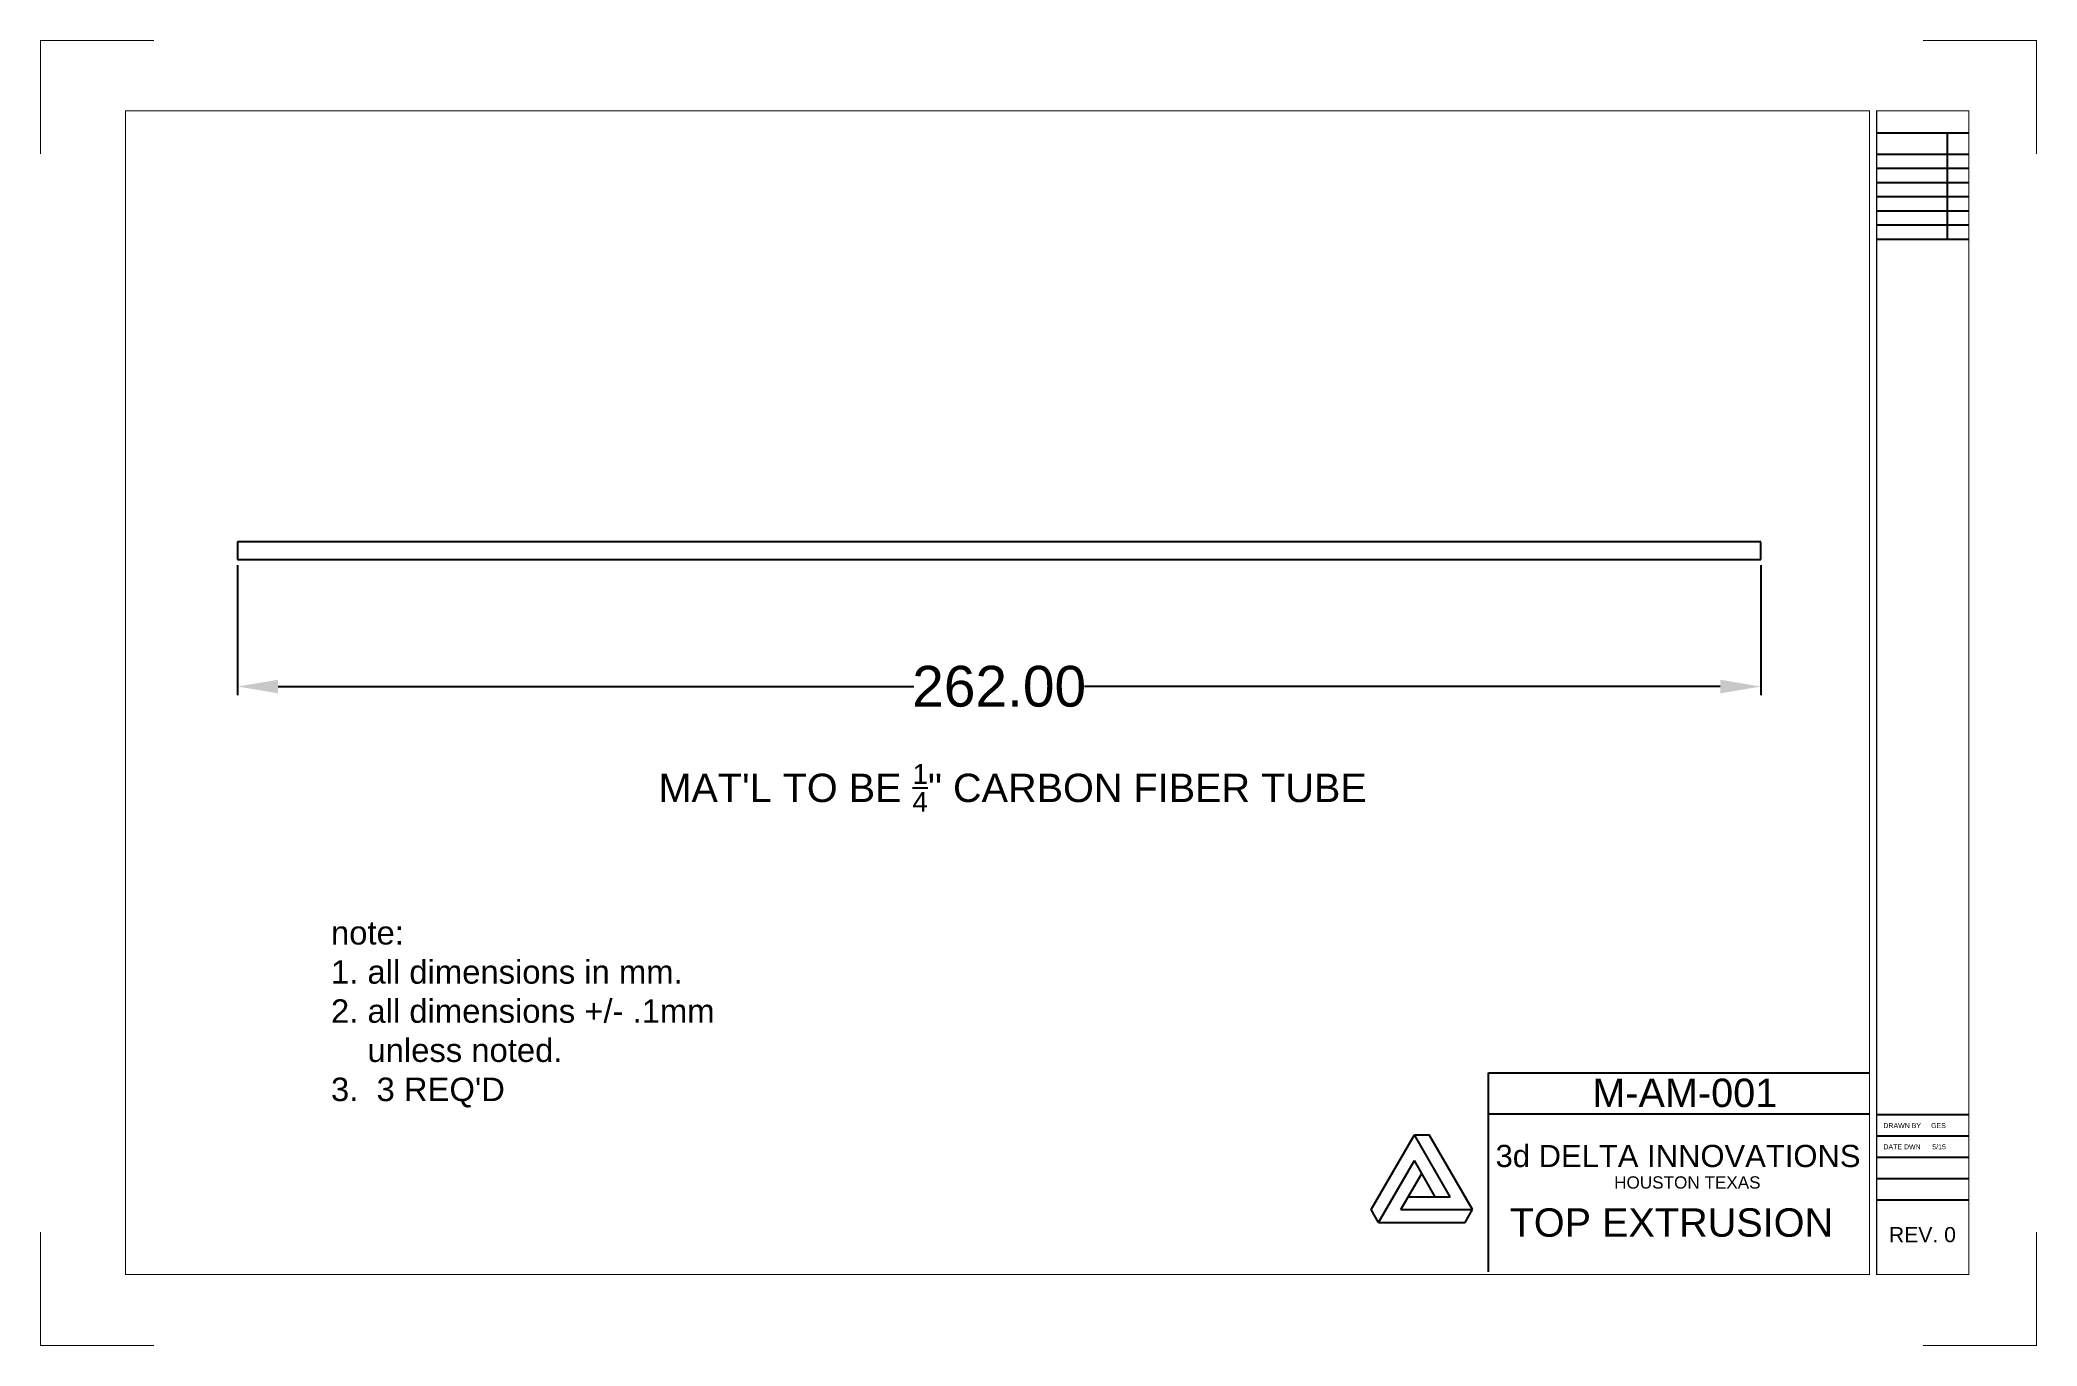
# Model space of a CAD drawing. Header units: inches. Extents: x 81388 to 81732, y 8481 to 8706.
import ezdxf

# ---------------------------------------------------------------- set-up
doc = ezdxf.new("R2010")
doc.units = ezdxf.units.IN
doc.header["$MEASUREMENT"] = 0
doc.layers.add('Title Block', color=7, linetype='Continuous')
doc.styles.get("Standard").update_dxf_attribs({"font": 'arial.ttf'})
doc.dimstyles.get("Standard").update_dxf_attribs({"dimtxt": 0.09, "dimasz": 1, "dimexe": 0.5, "dimexo": 0.5, "dimgap": 0.09, "dimtad": 0, "dimtih": 1, "dimtoh": 1, "dimzin": 0, "dimdsep": 46, "dimtxsty": 'Standard', "dimcen": 0.09, "dimadec": 0, "dimazin": 0, "dimtfac": 1, "dimtofl": 0, "dimtmove": 0, "dimatfit": 3, "dimfxl": 0, "dimtolj": 1, "dimtzin": 0, "dimarcsym": 0})

# ---------------------------------------------------------------- blocks, each defined once
blk = doc.blocks.new('*D9')
at = {"color": 0, "lineweight": -2}
for p, q in [((81422.44, 8615.29), (81422.44, 8592.92)), ((81684.44, 8615.29), (81684.44, 8592.92)), ((81429.44, 8594.42), (81538.77, 8594.42)), ((81677.44, 8594.42), (81568.11, 8594.42))]:
    blk.add_line(p, q, dxfattribs=at)
at = {"color": 0}
for points in [[(81429.44, 8595.59), (81429.44, 8593.25), (81422.44, 8594.42)], [(81677.44, 8595.59), (81677.44, 8593.25), (81684.44, 8594.42)]]:
    blk.add_solid(points, dxfattribs=at)
at = {"layer": 'Defpoints', "color": 0}
for p in [(81422.44, 8616.29), (81684.44, 8616.29), (81684.44, 8594.42)]:
    blk.add_point(p, dxfattribs=at)
at = {"color": 0, "insert": (81553.44, 8594.42), "char_height": 7, "attachment_point": 5}
blk.add_mtext('\\A1;262.00', dxfattribs=at)

msp = doc.modelspace()

# ---------------------------------------------------------------- linework, layer by layer
for p, q in [((81422.441, 8619.285), (81422.441, 8616.285)), ((81684.441, 8619.285), (81422.441, 8619.285)), ((81684.441, 8616.285), (81684.441, 8619.285)), ((81422.441, 8616.285), (81684.441, 8616.285)), ((81637.596, 8493.789), (81637.596, 8528.004)), ((81637.596, 8528.004), (81703.12, 8528.004)), ((81637.596, 8520.937), (81703.12, 8520.937))]:
    msp.add_line(p, q)
at = {"color": 6}
for p, q in [((81617.402, 8504.494), (81624.836, 8517.37)), ((81630.986, 8506.719), (81624.836, 8517.37)), ((81624.836, 8517.37), (81627.405, 8517.37)), ((81634.839, 8504.494), (81627.405, 8517.37)), ((81618.687, 8502.269), (81624.836, 8512.92)), ((81622.54, 8504.494), (81626.121, 8510.695)), ((81628.417, 8506.719), (81624.836, 8512.92)), ((81618.687, 8502.269), (81617.402, 8504.494)), ((81622.54, 8504.494), (81634.839, 8504.494)), ((81623.825, 8506.719), (81630.986, 8506.719)), ((81633.555, 8502.269), (81634.839, 8504.494)), ((81618.687, 8502.269), (81633.555, 8502.269))]:
    msp.add_line(p, q, dxfattribs=at)
at = {"layer": 'Title Block'}
for p, q in [((81704.339, 8689.622), (81720.188, 8689.622)), ((81716.531, 8671.334), (81716.531, 8689.622)), ((81704.339, 8685.964), (81720.188, 8685.964)), ((81704.339, 8683.526), (81720.188, 8683.526)), ((81704.339, 8681.088), (81720.188, 8681.088)), ((81704.339, 8678.649), (81720.188, 8678.649)), ((81704.339, 8676.211), (81720.188, 8676.211)), ((81704.339, 8673.773), (81720.188, 8673.773)), ((81704.339, 8671.334), (81720.188, 8671.334)), ((81704.339, 8520.834), (81720.188, 8520.834)), ((81704.339, 8517.177), (81720.188, 8517.177)), ((81704.339, 8513.519), (81720.188, 8513.519)), ((81704.339, 8509.862), (81720.188, 8509.862)), ((81704.339, 8506.204), (81720.188, 8506.204))]:
    msp.add_line(p, q, dxfattribs=at)
at = {"layer": 'Title Block', "const_width": 0.195}
for points in [[(81388.576, 8685.964), (81388.576, 8705.471), (81408.083, 8705.471)], [(81731.829, 8685.964), (81731.829, 8705.471), (81712.323, 8705.471)], [(81388.576, 8500.652), (81388.576, 8481.145), (81408.083, 8481.145)], [(81731.829, 8500.652), (81731.829, 8481.145), (81712.323, 8481.145)]]:
    msp.add_lwpolyline(points, dxfattribs=at)
for points in [[(81403.206, 8493.337), (81703.12, 8493.337), (81703.12, 8693.392), (81403.206, 8693.392)], [(81704.339, 8493.337), (81720.188, 8493.337), (81720.188, 8693.392), (81704.339, 8693.392)]]:
    msp.add_lwpolyline(points, close=True, dxfattribs=at)

# ---------------------------------------------------------------- texts
at = {"attachment_point": 1}
for s, insert, char_height, width in [('\\A1;MAT\'L TO BE {\\H0.7x;\\S1/4;}" CARBON FIBER TUBE', (81494.845, 8581.096), 4.87666, 146.71458), ("note: \\P1. all dimensions in mm.\\P2. all dimensions +/- .1mm \\P    unless noted.\\P3.  3 REQ'D ", (81438.531, 8554.106), 4.03637, 74.2783), ('M-AM-001', (81655.451, 8527.01), 4.8767, 83.82772), ('DRAWN BY', (81705.507, 8519.376), 0.8589, 14.76438), ('GES', (81713.711, 8519.376), 0.8589, 14.76438), ('3d DELTA INNOVATIONS', (81638.806, 8515.631), 3.81369, 65.5558), ('DATE DWN      5/15', (81705.507, 8515.719), 0.85891, 14.76438), ('HOUSTON TEXAS', (81659.196, 8510.223), 2.10696, 36.21773), ('TOP EXTRUSION', (81641.223, 8504.718), 4.87666, 83.82772), ('REV. 0', (81706.446, 8501.503), 2.6046, 44.77226)]:
    msp.add_mtext(s, dxfattribs=dict(at, insert=insert, char_height=char_height, width=width))

# ---------------------------------------------------------------- dimensions: what is measured, and where the dimension line sits
dim = msp.add_linear_dim(base=(81684.441, 8594.418), p1=(81422.441, 8616.285), p2=(81684.441, 8616.285), dimstyle='Standard', override={"dimtxt": 7, "dimasz": 7, "dimexe": 1.5, "dimexo": 1})
dim.commit()
dim.dimension.update_dxf_attribs({"geometry": '*D9', "text_midpoint": (81553.441, 8594.418)})

doc.saveas('drawing.dxf')
